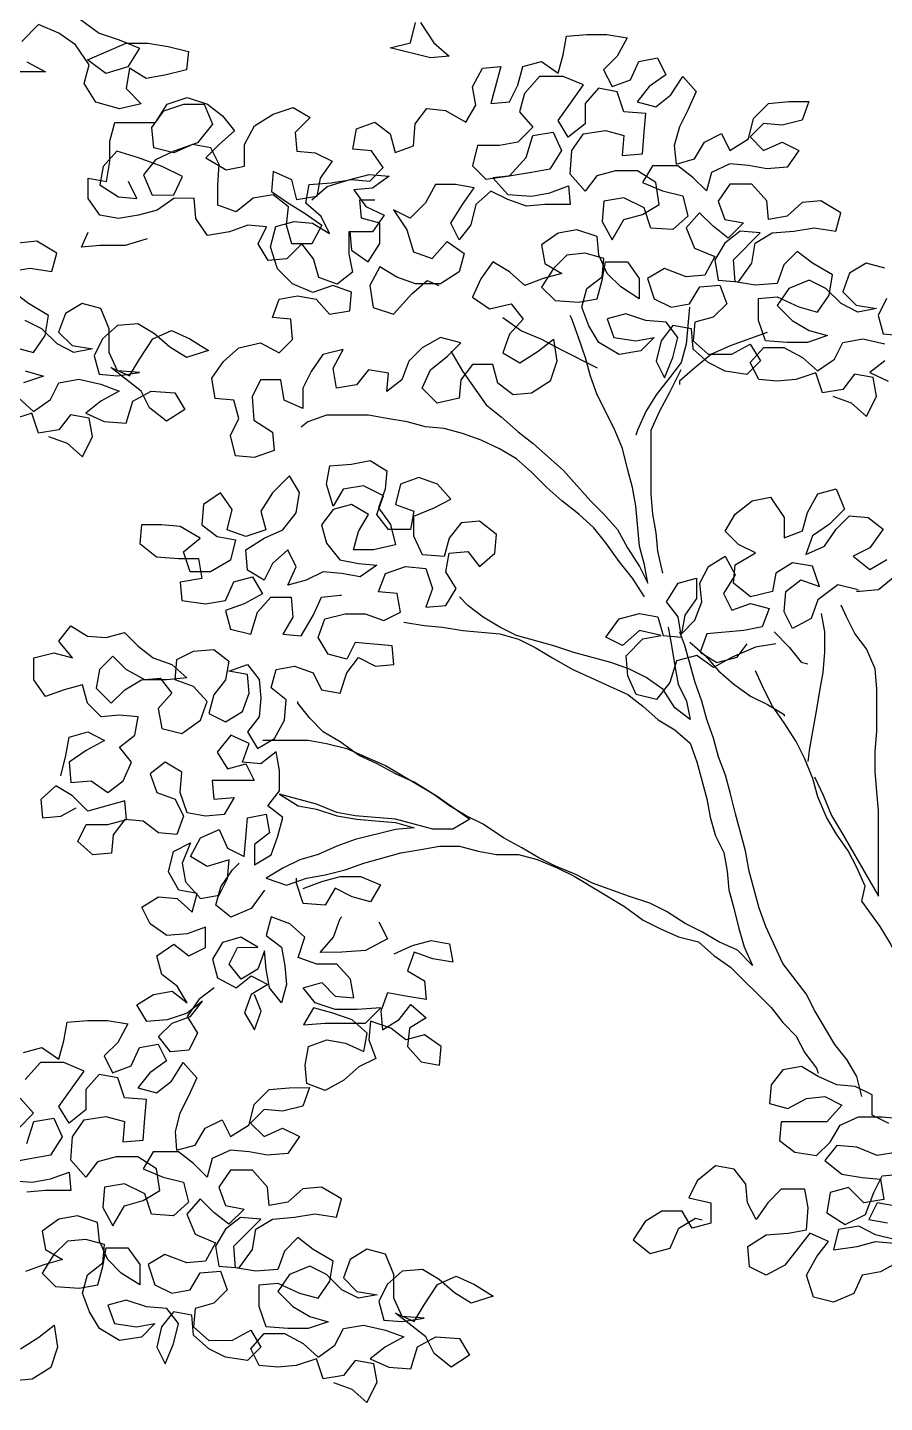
# Model space of a CAD drawing. Extents: x 3630 to 8734, y 5160 to 11966.
# Drawn here: x 4511 to 5770, y 8318 to 10336 of the extents above; entities that cross this region are included whole.
import ezdxf

# ---------------------------------------------------------------- set-up
doc = ezdxf.new("R2010")
doc.units = 0
doc.header["$LTSCALE"] = 150
doc.layers.get('0').update_dxf_attribs({"linetype": 'CONTINUOUS'})

msp = doc.modelspace()

# ---------------------------------------------------------------- linework, layer by layer
at = {"color": 0}
for points in [[(4589.1, 10348), (4616.3, 10328.2), (4645.9, 10318.4), (4675.6, 10306), (4658.3, 10278.8), (4626.2, 10268.9), (4599, 10288.7), (4655.8, 10313.4), (4688, 10313.5), (4717.6, 10308.5), (4747.3, 10301.2), (4744.8, 10274), (4712.7, 10266.5), (4685.5, 10261.6), (4660.8, 10276.4), (4655.9, 10246.7), (4678.2, 10224.5), (4646, 10217), (4611.4, 10226.9), (4594.1, 10254.1), (4601.5, 10281.3), (4581.7, 10310.9), (4557, 10328.2), (4527.3, 10340.5), (4502.6, 10315.8)], [(5088.3, 10343.5), (5108.1, 10313.8), (5130.3, 10294.1), (5103.1, 10291.6), (5043.8, 10306.4), (5073.5, 10313.8), (5080.9, 10343.5)], [(5770.2, 9983), (5743, 9990.4), (5718.3, 9975.6), (5708.5, 9948.4), (5728.2, 9928.6), (5757.9, 9923.7), (5730.7, 9918.7), (5706, 9931.1), (5683.7, 9953.3), (5659, 9965.6), (5629.4, 9953.2), (5612.1, 9928.5), (5634.4, 9906.3), (5659.1, 9891.5), (5686.3, 9884.1), (5656.6, 9874.2), (5627, 9874.1), (5594.8, 9876.6), (5584.9, 9906.2), (5584.9, 9938.4), (5612.1, 9940.9), (5644.2, 9926.1), (5671.4, 9918.7), (5688.7, 9943.4), (5693.6, 9973.1), (5663.9, 9990.3), (5641.7, 10007.6), (5621.9, 9987.8), (5612.1, 9960.6), (5579.9, 9958.1), (5550.3, 9963), (5547.8, 9995.2), (5587.3, 10034.7), (5557.6, 10037.2), (5535.4, 10019.9), (5520.6, 9995.1), (5525.6, 9965.5), (5555.2, 9963), (5575, 9990.2), (5579.9, 10019.9), (5604.6, 10034.8), (5636.7, 10037.3), (5666.4, 10042.2), (5698.5, 10037.3), (5705.9, 10064.5), (5676.2, 10081.8), (5649, 10079.3), (5626.8, 10059.5), (5599.6, 10054.5), (5597.1, 10081.7), (5574.9, 10106.4), (5542.7, 10106.4), (5525.5, 10081.6), (5535.4, 10054.5), (5562.6, 10049.5), (5540.3, 10027.3), (5518.1, 10044.6), (5498.3, 10064.3), (5478.6, 10042.1), (5490.9, 10012.4), (5520.6, 10000.1), (5505.8, 9972.9), (5478.6, 9970.4), (5446.5, 9982.7), (5421.8, 9967.9), (5431.7, 9938.2), (5456.4, 9925.9), (5483.6, 9930.9), (5498.4, 9955.6), (5528.1, 9958.1), (5538, 9930.9), (5518.2, 9911.1), (5491, 9903.7), (5488.6, 9876.5), (5510.8, 9856.7), (5545.4, 9856.8), (5572.6, 9871.6), (5587.5, 9846.9), (5567.7, 9827.1), (5535.6, 9832.1), (5510.9, 9844.4), (5488.6, 9864.1), (5486.1, 9893.8), (5458.9, 9898.7), (5441.6, 9876.4), (5434.2, 9846.8), (5446.6, 9822.1), (5459, 9851.8), (5466.3, 9881.4), (5449, 9903.6), (5419.4, 9906.1), (5389.7, 9915.9), (5362.5, 9908.5), (5372.4, 9881.3), (5404.6, 9876.4), (5431.7, 9881.4), (5412, 9861.6), (5379.9, 9856.6), (5350.2, 9873.9), (5335.3, 9898.6), (5325.4, 9925.8), (5332.8, 9953), (5355.1, 9970.3), (5357.5, 9997.5), (5330.3, 10004.9), (5303.1, 10002.4), (5283.4, 9982.6), (5266.1, 9955.4), (5285.9, 9935.6), (5320.5, 9933.2), (5347.7, 9938.1), (5355.1, 9965.3), (5360, 9992.5), (5392.1, 9992.6), (5409.4, 9967.9), (5409.5, 9938.2), (5382.3, 9955.5), (5362.5, 9975.2), (5350.1, 10002.4), (5347.6, 10029.6), (5317.9, 10039.4), (5290.7, 10034.5), (5266, 10017.1), (5271, 9990), (5295.7, 9975.2), (5268.6, 9967.7), (5241.4, 9957.8), (5219.1, 9977.6), (5194.4, 9992.4), (5177.1, 9967.6), (5164.8, 9940.4), (5189.5, 9923.2), (5221.6, 9930.6), (5239, 9908.4), (5219.2, 9886.1), (5209.4, 9858.9), (5234.1, 9844.1), (5261.2, 9861.5), (5283.5, 9878.8), (5288.4, 9846.7), (5278.6, 9817), (5251.4, 9799.7), (5224.2, 9797.2), (5202, 9814.4), (5194.5, 9841.6), (5164.9, 9841.6), (5147.6, 9819.3), (5145.2, 9792.2), (5113, 9784.7), (5090.8, 9806.9), (5103.1, 9834.1), (5127.8, 9853.9), (5147.6, 9873.7), (5117.9, 9881.1), (5090.7, 9866.2), (5071, 9846.5), (5061.1, 9819.3), (5038.9, 9801.9), (5041.3, 9829.1), (5011.7, 9834), (4994.4, 9811.8), (4964.7, 9806.8), (4959.8, 9836.5), (4974.6, 9863.7), (4944.9, 9856.2), (4927.7, 9831.5), (4915.3, 9806.8), (4915.4, 9777.1), (4888.2, 9789.5), (4883.2, 9819.1), (4853.5, 9819.1), (4841.2, 9794.3), (4843.7, 9759.8), (4870.9, 9742.5), (4873.4, 9715.3), (4843.8, 9705.4), (4816.6, 9707.8), (4809.1, 9737.5), (4821.5, 9762.2), (4814, 9789.4), (4786.8, 9791.8), (4781.9, 9821.5), (4799.1, 9846.2), (4821.4, 9866), (4853.5, 9873.4), (4880.7, 9858.6), (4900.4, 9878.4), (4897.9, 9908.1), (4870.7, 9910.5), (4880.6, 9937.7), (4907.8, 9942.7), (4935, 9937.8), (4954.8, 9915.5), (4984.4, 9920.5), (4986.9, 9947.7), (4959.7, 9957.6), (4930, 9947.6), (4900.4, 9960), (4878.1, 9982.2), (4868.2, 10014.3), (4875.6, 10044), (4902.7, 10051.4), (4929.9, 10049), (4954.7, 10034.2), (4942.3, 10058.9), (4920, 10078.6), (4924.9, 10105.8), (4957.1, 10108.3), (4986.7, 10113.3), (5013.9, 10110.8), (5033.6, 10130.6), (5016.3, 10155.3), (4989.1, 10157.8), (4994.1, 10187.4), (5021.2, 10197.3), (5043.5, 10180), (5050.9, 10152.9), (5078.1, 10162.8), (5080.5, 10194.9), (5097.8, 10217.2), (5125, 10214.7), (5154.7, 10197.4), (5169.5, 10222.2), (5164.5, 10249.4), (5179.3, 10276.5), (5206.5, 10279), (5191.7, 10224.7), (5218.9, 10227.2), (5231.2, 10251.9), (5238.6, 10279.1), (5265.8, 10286.5), (5290.5, 10269.2), (5297.9, 10296.4), (5302.8, 10323.6), (5332.5, 10326.1), (5362.1, 10326.1), (5391.8, 10321.2), (5377, 10294), (5357.2, 10274.2), (5369.6, 10249.5), (5396.8, 10259.4), (5409.1, 10286.6), (5436.3, 10291.6), (5448.7, 10266.9), (5424, 10249.6), (5406.7, 10227.3), (5433.9, 10219.9), (5456.1, 10237.3), (5473.4, 10264.5), (5493.2, 10242.2), (5480.9, 10215), (5468.5, 10190.3), (5461.1, 10163.1), (5463.6, 10135.9), (5490.8, 10143.4), (5505.6, 10168.1), (5530.3, 10180.5), (5542.7, 10155.8), (5569.9, 10173.1), (5577.3, 10202.8), (5599.5, 10225), (5629.1, 10227.5), (5658.8, 10227.6), (5648.9, 10200.4), (5619.3, 10192.9), (5592.1, 10195.4), (5572.3, 10175.6), (5592.1, 10155.8), (5619.3, 10168.2), (5644, 10155.9), (5626.7, 10131.2), (5597.1, 10128.7), (5569.9, 10133.6), (5542.7, 10136), (5515.5, 10123.6), (5508.2, 10096.5), (5488.4, 10116.2), (5466.1, 10133.5), (5429, 10133.4), (5414.2, 10108.7), (5443.9, 10096.4), (5473.6, 10089), (5481, 10059.4), (5458.8, 10039.6), (5426.7, 10042), (5416.7, 10071.7), (5387.1, 10086.5), (5357.4, 10081.5), (5355, 10051.8), (5369.8, 10024.7), (5387.1, 10054.3), (5414.3, 10061.8), (5439, 10076.6), (5434, 10108.7), (5406.8, 10126), (5374.7, 10126), (5347.5, 10118.5), (5330.2, 10096.3), (5308, 10121), (5310.4, 10155.6), (5327.7, 10180.3), (5359.8, 10185.3), (5387, 10177.9), (5384.5, 10148.2), (5414.2, 10150.7), (5416.6, 10182.9), (5419.1, 10210), (5387, 10212.5), (5377, 10242.1), (5349.9, 10247.1), (5330.1, 10224.8), (5330.1, 10195.1), (5305.4, 10175.3), (5290.6, 10200), (5310.3, 10227.2), (5327.6, 10252), (5297.9, 10264.3), (5263.3, 10264.3), (5241.1, 10239.5), (5233.7, 10212.3), (5253.5, 10190.1), (5231.3, 10167.9), (5204.1, 10162.9), (5172, 10162.9), (5164.6, 10133.2), (5184.4, 10113.5), (5219, 10118.4), (5243.7, 10145.6), (5253.5, 10177.8), (5283.2, 10182.7), (5295.6, 10155.6), (5278.3, 10128.4), (5251.1, 10123.4), (5221.5, 10118.4), (5194.3, 10115.9), (5216.6, 10091.2), (5251.2, 10088.8), (5278.3, 10093.8), (5305.5, 10103.7), (5308, 10076.5), (5270.9, 10076.5), (5243.8, 10074), (5216.6, 10083.8), (5191.8, 10096.2), (5169.6, 10076.4), (5162.2, 10046.7), (5144.9, 10024.5), (5132.6, 10049.2), (5149.8, 10076.4), (5167.1, 10101.1), (5139.9, 10106), (5110.3, 10106), (5095.5, 10078.8), (5073.3, 10056.5), (5048.5, 10068.8), (5068.3, 10039.2), (5078.2, 10007.1), (5105.4, 9997.2), (5127.7, 10022), (5152.4, 10004.7), (5145, 9977.5), (5117.8, 9960.2), (5080.8, 9960.1), (5053.6, 9970), (5028.8, 9984.8), (5014, 9957.6), (5019, 9925.5), (5048.7, 9915.6), (5075.8, 9945.3), (5098.1, 9965.1), (5115.4, 9957.7)], [(4510.1, 10286.1), (4537.3, 10271.3), (4500.2, 10271.3)], [(4928.8, 10083.2), (4951, 10103), (4983.1, 10112.9), (5012.8, 10120.4), (5042.4, 10117.9), (5017.7, 10100.6), (4990.6, 10098.1), (5007.9, 10073.4), (5035.1, 10061.1), (5017.8, 10036.4), (4983.2, 10036.3), (4983.2, 10004.2), (4988.2, 9977), (4966, 9959.7), (4938.8, 9969.6), (4931.3, 9996.7), (4914, 10019), (4891.8, 9996.7), (4864.6, 9994.2), (4849.8, 10018.9), (4862.1, 10043.6), (4834.9, 10046.1), (4807.7, 10036.2), (4775.6, 10031.2), (4758.3, 10055.9), (4755.8, 10085.6), (4726.1, 10085.5), (4701.4, 10068.2), (4674.3, 10060.8), (4644.6, 10055.8), (4617.4, 10060.7), (4600.1, 10085.4), (4600.1, 10115.1), (4627.3, 10110.1), (4632.2, 10139.8), (4632.2, 10169.5), (4639.5, 10196.7), (4698.9, 10196.7), (4716.1, 10223.9), (4745.8, 10233.8), (4775.4, 10224), (4797.7, 10206.7), (4815, 10184.5), (4792.8, 10164.7), (4773, 10144.9), (4802.7, 10127.6), (4829.9, 10132.6), (4829.9, 10164.7), (4844.7, 10191.9), (4871.8, 10209.2), (4901.5, 10219.1), (4926.2, 10204.3), (4904, 10182.1), (4906.5, 10154.9), (4933.7, 10152.4), (4958.4, 10140.1), (4941.1, 10115.4), (4936.2, 10088.2), (4906.5, 10083.2), (4899.1, 10112.9), (4871.9, 10125.2), (4869.5, 10095.5), (4894.2, 10078.3), (4918.9, 10063.5), (4943.6, 10046.2), (4928.8, 10019), (4899.2, 10019), (4891.7, 10046.1), (4894.2, 10073.3), (4871.9, 10090.6), (4842.3, 10085.6), (4817.6, 10065.8), (4790.4, 10075.7), (4790.4, 10105.4), (4792.8, 10135), (4780.4, 10159.7), (4753.3, 10164.6), (4726.1, 10152.2), (4696.4, 10159.6), (4693.9, 10189.3), (4711.2, 10214), (4740.8, 10223.9), (4770.5, 10224), (4782.9, 10194.3), (4760.7, 10167.1), (4726.1, 10154.7), (4698.9, 10142.3), (4681.6, 10120.1), (4694, 10090.4), (4726.1, 10090.5), (4738.5, 10117.7), (4708.8, 10132.5), (4674.2, 10144.8), (4642.1, 10154.6), (4622.3, 10132.4), (4617.4, 10105.2), (4644.6, 10087.9), (4671.8, 10085.5), (4659.4, 10110.2)], [(4984.3, 10036.7), (4986.8, 10009.5), (5011.5, 9992.2), (5028.8, 10019.4), (5028.8, 10049.1), (5001.6, 10056.4), (4999.1, 10083.6), (5021.3, 10083.6)], [(4686.7, 10026.2), (4654.5, 10016.3), (4617.5, 10016.2), (4590.3, 10013.7), (4600.2, 10036)], [(4485.1, 9978), (4514.7, 9983), (4546.9, 9978.1), (4554.2, 10005.3), (4524.6, 10022.5), (4497.4, 10020)], [(4492.6, 9866.8), (4519.8, 9859.4), (4537.1, 9884.2), (4542, 9913.8), (4512.3, 9931.1), (4490, 9948.4)], [(4497.6, 9792.7), (4519.9, 9772.9), (4544.6, 9790.3), (4556.9, 9815), (4586.5, 9820), (4618.7, 9812.6), (4645.9, 9802.7), (4618.7, 9787.9), (4596.5, 9770.5), (4623.7, 9758.2), (4655.8, 9755.8), (4665.7, 9787.9), (4692.8, 9802.7), (4727.4, 9800.3), (4742.3, 9775.6), (4715.1, 9758.3), (4690.4, 9778), (4678, 9802.7), (4633.5, 9837.3), (4660.7, 9825), (4675.5, 9849.7), (4695.2, 9879.4), (4722.4, 9891.7), (4749.6, 9879.4), (4776.8, 9862.1), (4744.7, 9852.2), (4719.9, 9867), (4697.7, 9886.8), (4673, 9901.6), (4643.3, 9899.1), (4621.1, 9879.3), (4608.8, 9854.6), (4616.2, 9827.4), (4643.4, 9824.9), (4675.5, 9829.9), (4643.4, 9832.4), (4631, 9859.5), (4631, 9894.1), (4618.6, 9923.8), (4591.4, 9931.2), (4566.7, 9916.3), (4556.8, 9889.1), (4576.6, 9869.4), (4606.3, 9864.5), (4579.1, 9859.5), (4554.4, 9871.8), (4532.1, 9894), (4507.4, 9906.4)], [(5772.7, 9938.5), (5760.4, 9913.8), (5767.8, 9886.6), (5795, 9884.2)], [(5132.7, 9861.3), (5150.1, 9831.7), (5184.7, 9782.3), (5207, 9765), (5231.7, 9742.8), (5254, 9725.5), (5298.5, 9686), (5338.1, 9641.6), (5357.8, 9621.8), (5377.6, 9599.6), (5392.5, 9572.4), (5409.8, 9545.3), (5422.2, 9520.6), (5417.2, 9547.8), (5409.8, 9574.9), (5404.8, 9634.2), (5399.8, 9661.4), (5392.4, 9688.6), (5384.9, 9718.2), (5372.6, 9747.9), (5347.8, 9797.3), (5337.9, 9824.5), (5330.5, 9851.6), (5320.5, 9881.3), (5310.6, 9908.5), (5308.2, 9913.4)], [(5209.3, 9910.8), (5236.5, 9891.1), (5266.2, 9878.8), (5293.4, 9864), (5347.8, 9836.8)], [(5483.6, 9925.9), (5478.7, 9871.5), (5471.3, 9844.4), (5454, 9822.1), (5434.3, 9797.4), (5419.5, 9772.6), (5407.2, 9745.4), (5404.7, 9738)], [(5597.3, 9888.9), (5543, 9869.1), (5515.8, 9856.7), (5491.1, 9837), (5468.9, 9817.2), (5468.9, 9812.2)], [(5693.8, 9795.1), (5721, 9785.3), (5743.2, 9765.5), (5758, 9795.2), (5753.1, 9822.4), (5725.9, 9827.3), (5708.6, 9805), (5678.9, 9800.1), (5669, 9829.7), (5639.4, 9819.8), (5612.2, 9817.3), (5585, 9819.7), (5572.6, 9844.4), (5592.4, 9866.7), (5622, 9866.7), (5649.2, 9851.9), (5671.5, 9832.2), (5696.2, 9849.5), (5708.5, 9874.2), (5738.2, 9879.2), (5770.3, 9871.8)], [(4507.5, 9832.2), (4534.6, 9824.8), (4505, 9814.9)], [(5444.4, 9535.4), (5437, 9567.5), (5434.5, 9594.7), (5429.5, 9621.9), (5427, 9651.6), (5426.9, 9745.5), (5439.3, 9772.7), (5454.1, 9799.9), (5471.3, 9834.5)], [(5770.3, 9847.1), (5748.1, 9829.8), (5775.3, 9817.4)], [(4542.1, 9735.9), (4569.3, 9726), (4591.6, 9706.3), (4606.4, 9735.9), (4601.4, 9763.1), (4574.2, 9768), (4557, 9745.8), (4527.3, 9740.8), (4517.4, 9770.5), (4487.7, 9760.6)], [(5417.3, 9500.8), (5399.9, 9528), (5380.1, 9552.7), (5360.4, 9579.8), (5343, 9602.1), (5320.8, 9621.8), (5296, 9641.5), (5273.8, 9661.3), (5251.5, 9683.5), (5229.3, 9703.3), (5204.5, 9718.1), (5177.3, 9730.4), (5150.2, 9740.3), (5123, 9747.7), (5095.8, 9750.1), (5068.6, 9757.5), (5038.9, 9762.4), (5011.7, 9767.3), (4950, 9767.3), (4922.8, 9757.4), (4912.9, 9749.9)], [(4560, 9238.1), (4567.4, 9267.7), (4572.3, 9294.9), (4599.5, 9302.4), (4624.2, 9290), (4597, 9275.2), (4572.3, 9257.8), (4574.8, 9228.2), (4604.5, 9230.7), (4629.2, 9213.4), (4651.4, 9230.7), (4663.8, 9257.9), (4646.4, 9280.2), (4668.7, 9297.5), (4673.6, 9324.7), (4646.4, 9327.1), (4619.2, 9324.6), (4599.4, 9344.4), (4592, 9371.5), (4564.8, 9364.1), (4537.6, 9354.2), (4520.3, 9378.9), (4520.3, 9411), (4549.9, 9418.5), (4577.1, 9411.1), (4557.3, 9435.8), (4574.6, 9458), (4599.3, 9443.2), (4626.5, 9440.8), (4653.7, 9448.2), (4673.5, 9428.5), (4695.7, 9411.2), (4722.9, 9401.3), (4745.2, 9381.6), (4715.5, 9379.1), (4683.4, 9379), (4656.2, 9393.8), (4636.4, 9413.6), (4616.7, 9393.8), (4611.8, 9366.6), (4634, 9344.4), (4653.8, 9364.2), (4678.5, 9379), (4705.7, 9381.5), (4723, 9359.3), (4703.2, 9337), (4708.2, 9307.4), (4737.9, 9300), (4765, 9319.8), (4774.9, 9347), (4755.1, 9369.2), (4727.9, 9379.1), (4730.3, 9408.7), (4755, 9421.1), (4784.7, 9423.6), (4807, 9406.3), (4802, 9379.1), (4784.8, 9356.9), (4777.4, 9329.7), (4802.1, 9317.4), (4826.8, 9332.2), (4836.7, 9359.4), (4834.2, 9386.6), (4807, 9391.5), (4834.1, 9401.4), (4851.5, 9379.2), (4854, 9352), (4851.5, 9324.8), (4834.2, 9302.6), (4849.1, 9277.9), (4873.8, 9292.7), (4888.6, 9319.9), (4891, 9349.6), (4868.8, 9366.9), (4876.2, 9394), (4903.3, 9399), (4930.5, 9389.1), (4942.9, 9364.4), (4970.1, 9359.5), (4980, 9389.2), (4997.2, 9411.5), (5022, 9399.1), (5049.1, 9401.6), (5046.6, 9428.8), (4992.3, 9433.7), (4979.9, 9409), (4952.8, 9416.4), (4937.9, 9441.1), (4947.8, 9468.2), (4977.4, 9475.7), (5007.1, 9475.7), (5034.3, 9465.9), (5059, 9478.2), (5054, 9505.4), (5026.8, 9507.9), (5036.7, 9535), (5066.3, 9545), (5096, 9542.5), (5105.9, 9512.9), (5096, 9485.7), (5125.7, 9488.2), (5140.5, 9512.9), (5125.6, 9537.6), (5130.5, 9564.8), (5157.7, 9567.3), (5175, 9545.1), (5197.3, 9564.9), (5199.7, 9592), (5175, 9611.8), (5147.8, 9609.3), (5130.5, 9587), (5123.1, 9559.8), (5091, 9562.3), (5078.6, 9589.5), (5078.6, 9619.1), (5108.2, 9631.5), (5132.9, 9643.9), (5113.2, 9666.1), (5086, 9676), (5058.8, 9666), (5051.4, 9636.4), (5078.6, 9626.5), (5073.7, 9599.3), (5041.5, 9599.3), (5024.2, 9621.5), (5034.1, 9648.7), (5004.4, 9663.5), (4974.8, 9658.6), (4960, 9633.8), (4950.1, 9665.9), (4955, 9693.1), (4987.1, 9695.6), (5014.3, 9700.6), (5039, 9685.8), (5036.6, 9658.6), (5026.7, 9631.4), (5044, 9606.7), (5051.5, 9577.1), (5019.3, 9569.6), (4989.7, 9569.6), (4997.1, 9596.8), (5011.9, 9621.5), (4987.1, 9636.3), (4960, 9628.9), (4942.7, 9606.6), (4950.1, 9579.5), (4969.9, 9554.8), (4997.1, 9549.8), (5024.3, 9547.4), (4999.6, 9530.1), (4972.4, 9535), (4945.2, 9537.4), (4920.5, 9525.1), (4893.3, 9517.6), (4905.7, 9544.8), (4893.3, 9569.5), (4871.1, 9549.7), (4858.7, 9525), (4834, 9539.8), (4831.5, 9569.5), (4858.7, 9586.8), (4885.9, 9599.2), (4905.6, 9623.9), (4910.5, 9653.6), (4895.7, 9678.3), (4871, 9653.5), (4853.7, 9626.3), (4861.1, 9599.1), (4831.5, 9589.2), (4804.3, 9599.1), (4811.7, 9628.7), (4794.4, 9653.4), (4769.7, 9636.1), (4767.2, 9606.5), (4789.5, 9589.2), (4816.7, 9584.3), (4809.3, 9554.6), (4779.7, 9537.3), (4750, 9537.3), (4740.1, 9566.9), (4764.8, 9586.7), (4735.1, 9604), (4707.9, 9606.4), (4678.3, 9606.4), (4675.8, 9579.2), (4700.6, 9559.5), (4732.7, 9557), (4762.3, 9557), (4767.3, 9527.4), (4735.2, 9522.4), (4737.7, 9495.2), (4772.3, 9490.3), (4801.9, 9495.3), (4814.3, 9522.5), (4841.4, 9529.9), (4856.3, 9505.2), (4829.1, 9490.4), (4801.9, 9480.5), (4809.4, 9453.3), (4839, 9445.9), (4848.9, 9478), (4868.7, 9500.3), (4898.3, 9500.3), (4900.8, 9470.7), (4886, 9445.9), (4913.2, 9443.5), (4930.5, 9473.2), (4942.8, 9500.4), (4970, 9502.9), (4972.4, 9502.9)], [(5731.1, 9511), (5701.4, 9518.4), (5671.8, 9496.1), (5661.9, 9468.9), (5634.8, 9454), (5622.4, 9478.7), (5624.8, 9508.4), (5647.1, 9525.7), (5674.3, 9515.9), (5664.3, 9545.5), (5634.7, 9550.4), (5610, 9535.6), (5605.1, 9508.4), (5573, 9500.9), (5548.2, 9520.7), (5550.7, 9547.9), (5580.3, 9565.2), (5555.6, 9577.5), (5535.8, 9597.3), (5550.6, 9622), (5575.3, 9641.8), (5602.5, 9646.8), (5622.3, 9617.1), (5622.3, 9587.5), (5649.5, 9597.4), (5656.9, 9624.6), (5671.7, 9651.8), (5698.8, 9659.2), (5711.2, 9629.6), (5689, 9607.3), (5664.3, 9590), (5654.4, 9562.8), (5681.6, 9575.2), (5698.9, 9599.9), (5718.6, 9619.7), (5745.8, 9617.2), (5768.1, 9600), (5748.3, 9572.8), (5723.6, 9560.4), (5748.4, 9540.6), (5773.1, 9555.5)], [(5610.1, 9431.8), (5580.4, 9426.8), (5545.9, 9412), (5518.7, 9397.1), (5494, 9414.4), (5464.3, 9406.9), (5454.4, 9374.8), (5434.7, 9350.1), (5405, 9357.5), (5392.7, 9384.6), (5390.2, 9414.3), (5414.8, 9439), (5442, 9444), (5409.9, 9451.4), (5385.2, 9429.1), (5360.5, 9441.4), (5380.2, 9468.6), (5409.9, 9476.1), (5437.1, 9471.2), (5444.5, 9444), (5471.7, 9441.5), (5466.7, 9471.2), (5449.4, 9493.4), (5466.7, 9520.6), (5493.8, 9528.1), (5493.9, 9498.4), (5476.6, 9473.7), (5471.7, 9446.5), (5491.4, 9466.3), (5501.3, 9493.5), (5498.8, 9520.6), (5511.1, 9545.4), (5535.8, 9560.2), (5550.7, 9533), (5533.4, 9505.8), (5545.8, 9481.1), (5573, 9491.1), (5600.2, 9483.7), (5590.3, 9456.5), (5563.1, 9451.5), (5508.7, 9446.5), (5498.9, 9419.3), (5523.6, 9404.5), (5553.3, 9412), (5568.1, 9431.7)], [(5785.5, 9530.8), (5760.8, 9511), (5733.6, 9508.5), (5728.6, 9508.5)], [(5451.9, 9456.3), (5456.9, 9429.2), (5461.8, 9399.5), (5466.8, 9372.3), (5479.2, 9347.6), (5484.2, 9320.5), (5461.9, 9337.7), (5444.6, 9364.9), (5419.8, 9382.2), (5395.1, 9394.5), (5367.9, 9404.4), (5313.5, 9419.2), (5283.9, 9429), (5229.5, 9443.8), (5204.8, 9456.1), (5180.1, 9470.9), (5157.8, 9488.2), (5145.4, 9500.6)], [(5667.1, 9236.6), (5679.5, 9209.4), (5691.9, 9179.8), (5706.7, 9155.1), (5761.2, 9061.2), (5761.1, 9128), (5761.1, 9187.3), (5758.6, 9214.4), (5756.1, 9244.1), (5756, 9273.8), (5758.5, 9303.4), (5758.4, 9365.2), (5755.9, 9394.8), (5743.5, 9424.5), (5726.2, 9446.7), (5713.8, 9471.4), (5706.4, 9488.7)], [(5676.8, 9476.3), (5681.7, 9449.1), (5681.8, 9419.5), (5679.3, 9389.8), (5674.4, 9362.6), (5669.5, 9333), (5659.6, 9278.6), (5657.2, 9258.8)], [(5063.9, 9463.4), (5093.6, 9458.5), (5120.8, 9456), (5150.4, 9451.1), (5204.8, 9446.2), (5232, 9438.8), (5256.7, 9426.5), (5281.4, 9411.7), (5311.1, 9394.4), (5392.7, 9357.4), (5414.9, 9340.2), (5437.2, 9320.4), (5461.9, 9305.6), (5484.2, 9285.9), (5494.1, 9258.7), (5509, 9204.3), (5513.9, 9177.2), (5521.4, 9150), (5533.8, 9125.3), (5538.7, 9098.1), (5541.2, 9070.9), (5548.7, 9043.7), (5556.1, 9014.1), (5563.5, 8986.9), (5575.9, 8959.7), (5553.7, 8982), (5526.5, 8994.3), (5501.7, 9009.1), (5477, 9021.4), (5449.8, 9038.7), (5425.1, 9051), (5395.4, 9060.9), (5341, 9080.6), (5316.3, 9093), (5286.7, 9105.3), (5261.9, 9117.6), (5237.2, 9132.4), (5210, 9147.2), (5180.3, 9167), (5155.6, 9179.3), (5130.9, 9194.1), (5106.2, 9211.4), (5079, 9228.7), (5051.8, 9241), (5024.6, 9255.8), (4997.4, 9268.1), (4970.2, 9287.9), (4945.4, 9302.7), (4925.7, 9322.4), (4908.3, 9344.6), (4908.3, 9347.1)], [(5736.7, 8767.1), (5729.3, 8796.8), (5714.4, 8821.5), (5697.1, 8843.7), (5667.4, 8893.1), (5655, 8917.8), (5620.4, 8962.3), (5595.6, 9016.6), (5585.7, 9043.8), (5570.8, 9098.1), (5565.9, 9127.8), (5551, 9182.1), (5543.6, 9211.8), (5536.1, 9239), (5526.2, 9266.1), (5518.8, 9293.3), (5508.9, 9320.5), (5501.4, 9347.7), (5491.5, 9374.8), (5476.6, 9429.2), (5469.2, 9449)], [(5607.6, 9449.1), (5629.9, 9426.9), (5647.2, 9404.6), (5657.1, 9402.2)], [(5484, 9434.1), (5506.3, 9414.4), (5526.1, 9392.2), (5548.4, 9372.4), (5573.1, 9355.1), (5597.8, 9342.8), (5622.5, 9328), (5622.5, 9325.5)], [(5798.6, 8710.4), (5798.5, 8769.7), (5800.9, 8796.9), (5805.9, 8826.5), (5810.8, 8853.7), (5810.7, 8913), (5803.3, 8942.7), (5778.5, 8992.1), (5763.7, 9016.8), (5736.5, 9053.8), (5741.4, 9076), (5729, 9103.2), (5716.6, 9127.9), (5699.3, 9152.6), (5684.5, 9177.3), (5672.1, 9207), (5664.6, 9234.1), (5652.2, 9263.8), (5639.9, 9288.5), (5622.5, 9315.6), (5605.2, 9340.3), (5592.8, 9365), (5580.5, 9392.2)], [(4785.2, 8926.9), (4762.9, 8909.6), (4745.7, 8884.8), (4760.5, 8860.1), (4748.2, 8835.4), (4721, 8832.9), (4703.7, 8855.2), (4723.4, 8874.9), (4750.6, 8884.9), (4767.9, 8907.1), (4745.6, 8889.8), (4716, 8879.9), (4686.4, 8877.4), (4671.5, 8902.1), (4696.2, 8916.9), (4723.4, 8921.9), (4745.6, 8904.6), (4730.8, 8929.3), (4708.5, 8946.6), (4701.1, 8973.8), (4725.8, 8991.1), (4748, 8973.8), (4772.7, 8986.2), (4772.7, 9015.8), (4745.5, 9005.9), (4715.9, 9003.4), (4691.2, 9020.7), (4678.8, 9045.4), (4703.5, 9060.3), (4730.7, 9057.8), (4752.9, 9038.1), (4760.3, 9065.3), (4733.1, 9070.2), (4718.3, 9097.3), (4725.7, 9127), (4750.4, 9139.4), (4738, 9109.7), (4743, 9082.5), (4765.3, 9057.9), (4792.4, 9062.8), (4804.8, 9087.5), (4807.2, 9114.7), (4775.1, 9104.8), (4750.4, 9119.6), (4765.2, 9146.8), (4792.4, 9159.2), (4804.7, 9132), (4829.5, 9119.7), (4831.9, 9146.9), (4834.4, 9176.5), (4861.5, 9181.5), (4866.5, 9154.3), (4844.3, 9137), (4844.3, 9107.3), (4869, 9122.2), (4878.9, 9149.4), (4886.2, 9176.6), (4864, 9193.9), (4881.3, 9216.1), (4881.2, 9245.8), (4876.3, 9273), (4854, 9255.6), (4826.9, 9258.1), (4836.7, 9285.3), (4809.5, 9297.6), (4789.8, 9272.9), (4804.6, 9248.2), (4831.8, 9255.6), (4844.2, 9230.9), (4782.4, 9230.9), (4784.9, 9203.7), (4814.6, 9206.2), (4799.7, 9181.4), (4772.6, 9178.9), (4745.4, 9183.9), (4735.5, 9213.5), (4737.9, 9243.2), (4713.2, 9258), (4691, 9240.7), (4700.9, 9213.5), (4728.1, 9203.6), (4740.4, 9178.9), (4730.6, 9151.7), (4703.4, 9154.2), (4681.1, 9171.5), (4654, 9173.9), (4636.7, 9151.6), (4634.2, 9124.5), (4607, 9122), (4584.8, 9141.7), (4597.1, 9166.4), (4629.2, 9166.5), (4656.4, 9173.9), (4653.9, 9201.1), (4599.6, 9186.2), (4577.3, 9208.4), (4552.6, 9223.2), (4530.4, 9203.4), (4532.9, 9176.3), (4560, 9178.8), (4582.3, 9191.1)], [(4856.5, 9290.2), (4923.2, 9290.3), (4950.4, 9285.4), (4980.1, 9278), (5007.3, 9265.7), (5036.9, 9253.3), (5111.1, 9208.9), (5160.6, 9174.4), (5135.9, 9159.5), (5106.2, 9159.5), (5051.8, 9174.3), (4992.5, 9179.2), (4965.3, 9184.1), (4935.7, 9196.4), (4881.3, 9211.2), (4908.5, 9193.9), (4935.7, 9189), (4965.3, 9179.1), (4995, 9174.2), (5022.2, 9171.8), (5051.8, 9169.3), (5079, 9161.9), (5051.8, 9159.4), (4992.5, 9144.6), (4965.4, 9134.6), (4938.2, 9122.3), (4911, 9114.8), (4886.3, 9102.4), (4861.6, 9087.6), (4891.3, 9077.7), (4920.9, 9087.7), (4948.1, 9092.6), (4977.8, 9100.1), (5004.9, 9110), (5059.3, 9124.8), (5088.9, 9129.8), (5116.1, 9134.8), (5145.8, 9134.8), (5173, 9127.4), (5200.1, 9122.5), (5232.3, 9122.5), (5259.5, 9115.1), (5289.1, 9102.8), (5313.8, 9090.5), (5388, 9046.1), (5415.2, 9026.3), (5440, 9014), (5467.1, 9001.7), (5496.8, 8994.3), (5519.1, 8974.5), (5543.8, 8957.2), (5603.2, 8898), (5620.5, 8875.8), (5640.3, 8856), (5652.6, 8831.3), (5670, 8809.1), (5672.4, 8801.7)], [(4859.2, 9070.3), (4839.4, 9043.1), (4809.8, 9030.7), (4787.5, 9048), (4794.9, 9075.2), (4812.2, 9099.9), (4822.1, 9109.8)], [(4916, 9072.8), (4943.2, 9082.7), (4970.3, 9090.2), (5000, 9090.2), (5029.7, 9077.9), (5014.9, 9053.1), (4987.7, 9060.5), (4962.9, 9072.9), (4948.1, 9048.1), (4916, 9050.6), (4906.1, 9080.2), (4906.1, 9087.6)], [(5049.5, 8976.6), (5076.7, 8988.9), (5103.9, 8996.4), (5131.1, 8991.5), (5136, 8964.3), (5106.4, 8969.2), (5079.2, 8979.1), (5069.3, 8951.9), (5094, 8937.1), (5096.5, 8909.9), (5066.9, 8914.8), (5039.7, 8919.7), (5029.8, 8892.5), (5032.3, 8865.3), (5057, 8880.2), (5074.3, 8902.4), (5096.6, 8882.7), (5071.9, 8867.8), (5069.4, 8840.7), (5089.2, 8818.4), (5116.4, 8813.5), (5118.8, 8840.7), (5094.1, 8858), (5066.9, 8850.5), (5044.7, 8867.8), (5015, 8877.7), (5012.6, 8850.5), (5022.5, 8823.3), (4997.8, 8810.9), (4975.6, 8791.2), (4948.4, 8776.3), (4921.2, 8786.2), (4918.7, 8813.3), (4923.6, 8840.5), (4950.8, 8850.4), (4978, 8845.5), (5005.2, 8833.2), (5010.1, 8860.4), (4987.8, 8880.1), (4958.2, 8890), (4931, 8897.4), (4916.2, 8872.6), (4948.3, 8875.1), (5007.6, 8875.2), (5029.8, 8897.5), (4995.2, 8895), (4963.1, 8894.9), (4933.4, 8904.8), (4916.1, 8927), (4943.3, 8934.5), (4963.1, 8914.7), (4990.3, 8912.3), (4985.3, 8939.4), (4965.5, 8961.7), (4935.9, 8961.6), (4908.7, 8971.5), (4918.5, 9001.2), (4896.3, 9020.9), (4869.1, 9030.8), (4861.7, 9003.6), (4883.9, 8986.3), (4888.9, 8959.1), (4891.4, 8931.9), (4884, 8904.7), (4866.7, 8927), (4861.7, 8954.1), (4859.2, 8981.3), (4849.4, 8954.1), (4824.7, 8939.3), (4807.4, 8961.5), (4819.7, 8986.2), (4849.4, 8986.3), (4824.6, 9001.1), (4797.4, 8993.6), (4782.6, 8968.9), (4790.1, 8941.7), (4817.3, 8926.9), (4839.5, 8944.2), (4864.2, 8931.9), (4839.5, 8917.1), (4829.7, 8889.9), (4844.5, 8865.2), (4854.4, 8892.4), (4844.5, 8917.1)], [(5027.2, 9023.5), (5039.6, 8998.8), (5007.5, 8981.5), (4972.9, 8979), (4940.8, 8978.9), (4960.5, 9001.2), (4970.4, 9028.4), (4972.9, 9030.9)], [(4505.1, 8831.8), (4532.3, 8839.2), (4557, 8821.9), (4564.4, 8849.1), (4569.3, 8876.3), (4599, 8878.8), (4628.7, 8878.8), (4658.3, 8873.9), (4643.5, 8846.7), (4623.8, 8826.9), (4636.1, 8802.2), (4663.3, 8812.1), (4675.6, 8839.3), (4702.8, 8844.3), (4715.2, 8819.6), (4690.5, 8802.3), (4673.2, 8780), (4700.4, 8772.6), (4722.6, 8790), (4739.9, 8817.2), (4759.7, 8794.9), (4747.4, 8767.7), (4735, 8743), (4727.7, 8715.8), (4730.1, 8688.6), (4757.3, 8696.1), (4772.1, 8720.8), (4796.8, 8733.2), (4809.2, 8708.5), (4836.4, 8725.8), (4843.8, 8755.5), (4866, 8777.7), (4895.6, 8780.2), (4925.3, 8780.3), (4915.4, 8753.1), (4885.8, 8745.6), (4858.6, 8748.1), (4838.8, 8728.3), (4858.6, 8708.5), (4885.8, 8720.9), (4910.5, 8708.6), (4893.3, 8683.9), (4863.6, 8681.4), (4836.4, 8686.3), (4809.2, 8688.7), (4782.1, 8676.3), (4774.7, 8649.1), (4754.9, 8668.9), (4732.6, 8686.2), (4695.6, 8686.1), (4680.7, 8661.4), (4710.4, 8649.1), (4740.1, 8641.7), (4747.5, 8612.1), (4725.3, 8592.3), (4693.2, 8594.7), (4683.3, 8624.4), (4653.6, 8639.2), (4623.9, 8634.2), (4621.5, 8604.5), (4636.3, 8577.4), (4653.6, 8607), (4680.8, 8614.5), (4705.5, 8629.3), (4700.5, 8661.4), (4673.3, 8678.7), (4641.2, 8678.7), (4614, 8671.2), (4596.7, 8649), (4574.5, 8673.7), (4576.9, 8708.3), (4594.2, 8733), (4626.3, 8738), (4653.5, 8730.6), (4651.1, 8700.9), (4680.7, 8703.4), (4683.2, 8735.6), (4685.6, 8762.7), (4653.5, 8765.2), (4643.6, 8794.8), (4616.4, 8799.7), (4596.6, 8777.5), (4596.6, 8747.8), (4572, 8728), (4557.1, 8752.7), (4576.8, 8779.9), (4594.1, 8804.7), (4564.5, 8817), (4529.9, 8817), (4507.6, 8792.2)], [(5776.3, 8727.6), (5751.6, 8740), (5751.6, 8769.6), (5726.8, 8782), (5699.6, 8784.4), (5672.4, 8796.7), (5647.7, 8811.5), (5620.5, 8806.6), (5603.3, 8784.3), (5600.8, 8757.1), (5628, 8749.7), (5655.2, 8764.6), (5682.4, 8767.1), (5707.1, 8754.8), (5684.9, 8730), (5618.1, 8730), (5615.7, 8702.8), (5638, 8685.5), (5670.1, 8680.6), (5689.8, 8700.4), (5704.6, 8725.1), (5731.8, 8737.5), (5766.4, 8737.5), (5793.6, 8735.1)], [(4500.3, 8765), (4520, 8742.8), (4497.8, 8720.6)], [(4510.2, 8698.3), (4520.1, 8730.5), (4549.7, 8735.4), (4562.1, 8708.3), (4544.8, 8681.1), (4517.6, 8676.1), (4488, 8671.1)], [(5788.7, 8685.6), (5759, 8680.7), (5729.4, 8693), (5699.7, 8695.4), (5682.4, 8673.2), (5707.2, 8653.4), (5736.8, 8648.5), (5764, 8646.1), (5769, 8616.4), (5739.3, 8611.5), (5717.1, 8633.7), (5689.9, 8626.2), (5685, 8596.6), (5712.2, 8579.3), (5741.8, 8594.2), (5754.2, 8626.3), (5766.5, 8651), (5793.7, 8653.5)], [(4960.3, 8347.8), (4987.5, 8338), (5009.7, 8318.2), (5024.5, 8347.9), (5019.6, 8375.1), (4992.4, 8380), (4975.1, 8357.7), (4945.5, 8352.8), (4935.5, 8382.4), (4905.9, 8372.5), (4878.7, 8370), (4851.5, 8372.4), (4839.2, 8397.1), (4858.9, 8419.4), (4888.6, 8419.4), (4915.8, 8404.6), (4938, 8384.9), (4962.7, 8402.2), (4975, 8426.9), (5004.7, 8431.9), (5036.8, 8424.5), (5064, 8414.6), (5036.8, 8399.8), (5014.6, 8382.5), (5041.8, 8370.1), (5073.9, 8367.7), (5083.8, 8399.8), (5111, 8414.7), (5145.6, 8412.2), (5160.4, 8387.5), (5133.3, 8370.2), (5108.5, 8390), (5096.1, 8414.7), (5051.6, 8449.2), (5078.8, 8436.9), (5093.6, 8461.6), (5113.4, 8491.3), (5140.5, 8503.7), (5167.7, 8491.3), (5194.9, 8474.1), (5162.8, 8464.2), (5138.1, 8479), (5115.8, 8498.7), (5091.1, 8513.5), (5061.5, 8511), (5039.2, 8491.2), (5026.9, 8466.5), (5034.3, 8439.3), (5061.5, 8436.9), (5093.6, 8441.9), (5061.5, 8444.3), (5049.1, 8471.5), (5049.1, 8506.1), (5036.7, 8535.7), (5009.5, 8543.1), (4984.8, 8528.2), (4975, 8501.1), (4994.8, 8481.3), (5024.4, 8476.4), (4997.2, 8471.4), (4972.5, 8483.8), (4950.3, 8506), (4925.5, 8518.3), (4895.9, 8505.9), (4878.6, 8481.2), (4900.9, 8459), (4925.6, 8444.2), (4952.8, 8436.8), (4923.1, 8426.9), (4893.5, 8426.8), (4861.4, 8429.3), (4851.5, 8458.9), (4851.4, 8491.1), (4878.6, 8493.6), (4910.7, 8478.8), (4937.9, 8471.4), (4955.2, 8496.1), (4960.1, 8525.8), (4930.5, 8543), (4908.2, 8560.3), (4888.4, 8540.5), (4878.6, 8513.3), (4846.5, 8510.8), (4816.8, 8515.7), (4814.3, 8547.9), (4853.8, 8587.4), (4824.1, 8589.9), (4801.9, 8572.6), (4787.1, 8547.8), (4792.1, 8518.2), (4821.7, 8515.7), (4841.5, 8542.9), (4846.4, 8572.6), (4871.1, 8587.5), (4903.2, 8590), (4932.9, 8594.9), (4965, 8590), (4972.4, 8617.2), (4942.7, 8634.5), (4915.5, 8632), (4893.3, 8612.2), (4866.1, 8607.2), (4863.6, 8634.4), (4841.4, 8659.1), (4809.3, 8659.1), (4792, 8634.3), (4801.9, 8607.2), (4829.1, 8602.2), (4806.9, 8580), (4784.6, 8597.3), (4764.8, 8617), (4745.1, 8594.8), (4757.4, 8565.1), (4787.1, 8552.8), (4772.3, 8525.6), (4745.1, 8523.1), (4713, 8535.4), (4688.3, 8520.6), (4698.2, 8490.9), (4722.9, 8478.6), (4750.1, 8483.6), (4764.9, 8508.3), (4794.6, 8510.8), (4804.5, 8483.6), (4784.7, 8463.8), (4757.5, 8456.4), (4755.1, 8429.2), (4777.4, 8409.4), (4812, 8409.5), (4839.1, 8424.3), (4854, 8399.6), (4834.2, 8379.8), (4802.1, 8384.7), (4777.4, 8397.1), (4755.1, 8416.8), (4752.6, 8446.5), (4725.4, 8451.4), (4708.1, 8429.1), (4700.8, 8399.5), (4713.1, 8374.8), (4725.5, 8404.4), (4732.9, 8434.1), (4715.5, 8456.3), (4685.9, 8458.8), (4656.2, 8468.6), (4629, 8461.2), (4638.9, 8434), (4671.1, 8429.1), (4698.3, 8434.1), (4678.5, 8414.3), (4646.4, 8409.3), (4616.7, 8426.6), (4601.9, 8451.3), (4592, 8478.5), (4599.3, 8505.7), (4621.6, 8523), (4624, 8550.2), (4596.8, 8557.5), (4569.6, 8555.1), (4549.9, 8535.3), (4532.6, 8508.1), (4552.4, 8488.3), (4587, 8485.9), (4614.2, 8490.8), (4621.6, 8518), (4626.5, 8545.2), (4658.6, 8545.2), (4675.9, 8520.6), (4676, 8490.9), (4648.8, 8508.2), (4629, 8527.9), (4616.6, 8555.1), (4614.1, 8582.3), (4584.4, 8592.1), (4557.3, 8587.2), (4532.6, 8569.8), (4537.5, 8542.7), (4562.3, 8527.9), (4535.1, 8520.4), (4507.9, 8510.5)], [(5791.3, 8525), (5764.1, 8510.2), (5737, 8505.2), (5724.6, 8478), (5695, 8465.6), (5665.3, 8473), (5655.4, 8505.1), (5670.2, 8532.3), (5687.5, 8554.6), (5660.3, 8566.9), (5643, 8544.6), (5623.3, 8519.9), (5596.1, 8505.1), (5571.4, 8517.4), (5568.9, 8547), (5596.1, 8564.4), (5628.2, 8566.9), (5655.4, 8571.8), (5657.8, 8604), (5652.8, 8631.1), (5618.2, 8631.1), (5598.5, 8611.3), (5581.2, 8586.6), (5568.8, 8611.3), (5566.3, 8638.5), (5549, 8660.7), (5521.8, 8665.6), (5494.7, 8643.4), (5482.3, 8618.6), (5514.5, 8611.2), (5514.5, 8581.6), (5487.3, 8574.2), (5472.5, 8598.9), (5442.8, 8598.8), (5418.1, 8584), (5400.8, 8556.8), (5425.6, 8537), (5455.2, 8544.5), (5467.5, 8574.1), (5492.2, 8589), (5502.1, 8586.5)], [(4483.1, 8643.9), (4517.7, 8641.5), (4544.8, 8646.5), (4572, 8656.4), (4574.5, 8629.2), (4537.4, 8629.2), (4510.3, 8626.7)], [(5786.3, 8606.6), (5759.1, 8611.5), (5746.8, 8586.7), (5774, 8581.8)], [(5786.3, 8557.1), (5756.7, 8564.5), (5732, 8576.8), (5702.3, 8571.9), (5694.9, 8542.2), (5729.5, 8547.2), (5756.7, 8554.6), (5783.9, 8552.2)], [(4500.6, 8396.8), (4527.8, 8414.2), (4550, 8431.5), (4555, 8399.4), (4545.1, 8369.7), (4517.9, 8352.4), (4490.7, 8349.9)]]:
    msp.add_lwpolyline(points, dxfattribs=at)

doc.saveas('drawing.dxf')
